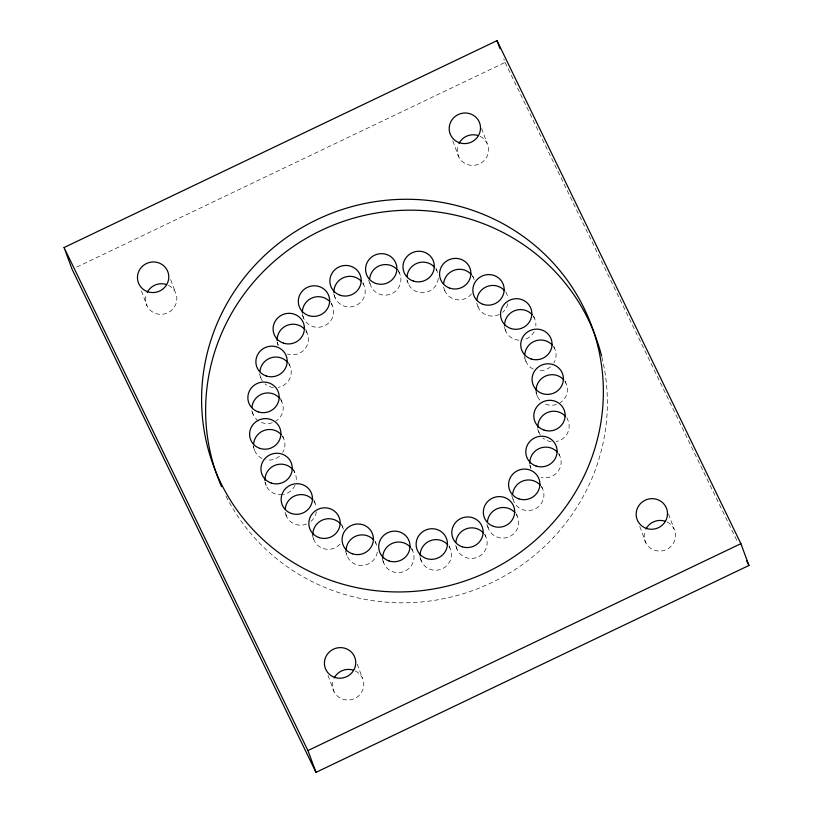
<?xml version="1.0" encoding="UTF-8"?>
<svg xmlns="http://www.w3.org/2000/svg" width="813" height="813" viewBox="0 0 813 813"><rect width="100%" height="100%" fill="white"/><g stroke="black" fill="none" stroke-linecap="round" stroke-linejoin="round"><path stroke-width="0.61" stroke-dasharray="4.07 3.05" d="M76.696 267.131L505.076 62.428L503.806 58.993M505.076 62.428L737.889 542.647M668.55 514.06L674.068 528.958M639.76 526.468L645.695 542.515M481.591 128.403L487.099 143.301M553.795 346.368L554.608 348.543M565.157 381.033L565.96 383.208M533.592 315.932L534.395 318.107M566.885 417.557L567.687 419.742A15.732 15.264 -20.3 0 1 556.265 441.54M452.79 140.812L458.725 156.858M505.91 291.806L506.723 293.981A15.732 15.264 -20.3 0 1 507.962 297.771M524.619 357.75L526.235 362.1M558.866 453.471L559.669 455.646M535.97 392.405L537.586 396.764M504.416 327.314L506.032 331.674M537.698 428.939L539.314 433.299M472.648 275.617L473.451 277.802M476.733 303.188L478.349 307.538M541.651 486.306L542.464 488.491M529.69 464.853L530.899 468.115M443.471 286.999L445.077 291.359M436.053 268.493L436.866 270.668M511.672 495.513L514.09 502.048M516.418 513.836L517.22 516.021M406.876 279.875L408.492 284.225M398.238 269.804L399.447 273.077M486.835 524.131L488.847 529.578M484.873 534.192L485.686 536.367M368.655 280.099L371.074 286.633M362.944 282.68L363.746 284.855M455.697 545.574L457.313 549.923M449.183 545.97L449.985 548.145M333.767 294.052L335.373 298.412M331.399 303.025L332.202 305.2M420.006 557.352L421.612 561.702M411.764 548.379L412.567 550.553M302.223 314.407L303.838 318.757M305.759 329.468L306.968 332.741M382.181 558.663L384.193 564.11M375.169 541.245L375.982 543.419M288.554 362.313L289.763 365.576M276.989 341.938L278.198 345.21M341.501 523.979L342.71 527.241M345.596 551.539L347.608 556.986M280.536 398.218L281.745 401.49M313.818 499.843L315.027 503.115M282.67 435.839L283.473 438.014M259.367 373.685L261.39 379.132M293.615 469.416L294.824 472.678M312.324 535.35L314.336 540.797M357.242 664.16L362.334 677.92M251.756 410.687L253.371 415.047M285.048 512.312L286.654 516.672M253.087 446.124L255.099 451.571M264.845 481.885L266.451 486.235M328.015 675.43L333.96 691.477M170.7 279.652L175.364 292.263M141.482 290.922L146.99 305.82M398.451 271.339A15.732 15.264 -20.3 0 1 390.972 294.001A15.732 15.264 -20.3 0 1 369.834 282.843M438.288 278.442A15.732 15.264 -20.3 0 1 407.252 280.444M435.87 268.93A15.732 15.264 -20.3 0 1 438.105 274.459M471.51 293.899A15.732 15.264 -20.3 0 1 443.837 287.568M472.465 276.064A15.732 15.264 -20.3 0 1 474.477 280.617M507.84 303.747A15.732 15.264 -20.3 0 1 502.637 312.273M499.192 314.499A15.732 15.264 -20.3 0 1 477.109 303.757M533.409 316.379A15.732 15.264 -20.3 0 1 535.828 325.891M534.131 331.663A15.732 15.264 -20.3 0 1 522.972 339.915M518.887 340.18A15.732 15.264 -20.3 0 1 504.792 327.883M553.612 346.805A15.732 15.264 -20.3 0 1 553.836 362.984M550.523 366.836A15.732 15.264 -20.3 0 1 539.09 370.606M533.216 369.061A15.732 15.264 -20.3 0 1 524.751 355.322M564.964 381.47A15.732 15.264 -20.3 0 1 560.228 402.72M556.519 404.488A15.732 15.264 -20.3 0 1 543.673 403.248M539.791 400.087A15.732 15.264 -20.3 0 1 536.123 390.992M551.163 441.703A15.732 15.264 -20.3 0 1 542.942 438.034M540.31 435.026A15.732 15.264 -20.3 0 1 538.074 429.508M558.683 453.908A15.732 15.264 -20.3 0 1 541.133 477.221M530.899 468.298A15.732 15.264 -20.3 0 1 530.056 465.422M541.468 486.753A15.732 15.264 -20.3 0 1 533.989 509.416A15.732 15.264 -20.3 0 1 512.851 498.257M516.235 514.283A15.732 15.264 -20.3 0 1 508.755 536.946A15.732 15.264 -20.3 0 1 487.607 525.787M484.69 534.629A15.732 15.264 -20.3 0 1 477.211 557.301A15.732 15.264 -20.3 0 1 456.073 546.143M449 546.417A15.732 15.264 -20.3 0 1 441.52 569.08A15.732 15.264 -20.3 0 1 420.372 557.921M411.581 548.816A15.732 15.264 -20.3 0 1 404.102 571.478A15.732 15.264 -20.3 0 1 382.953 560.33M377.293 552.19A15.732 15.264 -20.3 0 1 346.368 553.196M374.986 541.692A15.732 15.264 -20.3 0 1 377.008 546.234M340.108 544.121A15.732 15.264 -20.3 0 1 313.096 537.017M341.724 525.503A15.732 15.264 -20.3 0 1 343.462 529.09M316.338 511.885A15.732 15.264 -20.3 0 1 310.952 521.407M306.562 524.039A15.732 15.264 -20.3 0 1 285.414 512.881M314.042 501.377A15.732 15.264 -20.3 0 1 316.267 506.895M292.619 469.355A15.732 15.264 -20.3 0 1 296.257 480.453M294.997 485.31A15.732 15.264 -20.3 0 1 283.402 494.477M282.385 494.639A15.732 15.264 -20.3 0 1 265.211 482.455M282.477 436.276A15.732 15.264 -20.3 0 1 282.7 452.455M279.387 456.306A15.732 15.264 -20.3 0 1 265.932 459.823M262.081 458.532A15.732 15.264 -20.3 0 1 253.626 445.798M280.749 399.752A15.732 15.264 -20.3 0 1 276.014 421.002M272.304 422.77A15.732 15.264 -20.3 0 1 259.459 421.53M258.595 421.002A15.732 15.264 -20.3 0 1 252.132 411.256M288.767 363.838A15.732 15.264 -20.3 0 1 278.331 387.374M273.229 387.547A15.732 15.264 -20.3 0 1 265.018 383.878M262.375 380.87A15.732 15.264 -20.3 0 1 260.15 375.352M305.983 331.003A15.732 15.264 -20.3 0 1 287.456 354.021M278.198 345.383A15.732 15.264 -20.3 0 1 277.355 342.507M331.216 303.473A15.732 15.264 -20.3 0 1 323.737 326.135A15.732 15.264 -20.3 0 1 302.599 314.977M362.761 283.117A15.732 15.264 -20.3 0 1 355.281 305.779A15.732 15.264 -20.3 0 1 334.133 294.631M601.894 357.192A201.594 195.608 -20.3 0 1 473.43 590.299A201.594 195.608 -20.3 0 1 225.201 494.507M480.117 136.34A15.732 15.264 -20.3 0 1 487.129 156.248A15.732 15.264 -20.3 0 1 466.957 164.358A15.732 15.264 -20.3 0 1 458.176 145.161M168.382 285.302A15.732 15.264 -20.3 0 1 175.395 305.21A15.732 15.264 -20.3 0 1 155.212 313.32A15.732 15.264 -20.3 0 1 146.442 294.123M355.342 670.959A15.732 15.264 -20.3 0 1 362.364 690.867A15.732 15.264 -20.3 0 1 342.182 698.977A15.732 15.264 -20.3 0 1 333.401 679.78M667.087 521.997A15.732 15.264 -20.3 0 1 674.099 541.905A15.732 15.264 -20.3 0 1 653.916 550.015A15.732 15.264 -20.3 0 1 645.136 530.818"/><path stroke-width="1.22" d="M64.054 247.538L497.017 40.65L740.887 543.673L748.946 565.462L315.983 772.35L72.113 269.327L64.054 247.538L307.924 750.572L315.983 772.35M307.924 750.572L740.887 543.673M746.74 560.899L748.946 565.462M497.017 40.65L499.985 48.678M369.641 278.859A15.732 15.264 -20.3 0 1 397.232 269.753M407.059 276.45A15.732 15.264 -20.3 0 1 434.65 267.345M443.654 283.585A15.732 15.264 -20.3 0 1 471.245 274.479M476.916 299.763A15.732 15.264 -20.3 0 1 504.517 290.658M504.558 325.901A15.732 15.264 -20.3 0 1 532.19 314.783M524.802 354.326A15.732 15.264 -20.3 0 1 552.403 345.22M536.123 390.992A15.732 15.264 -20.3 0 1 563.755 379.884M537.85 427.526A15.732 15.264 -20.3 0 1 565.482 416.419M529.832 463.43A15.732 15.264 -20.3 0 1 557.464 452.323M512.657 494.274A15.732 15.264 -20.3 0 1 540.249 485.158M487.424 521.804A15.732 15.264 -20.3 0 1 515.015 512.698M455.88 542.149A15.732 15.264 -20.3 0 1 483.471 533.043M420.148 555.929A15.732 15.264 -20.3 0 1 447.78 544.822M382.73 558.338A15.732 15.264 -20.3 0 1 410.362 547.23M346.135 551.214A15.732 15.264 -20.3 0 1 373.777 540.096M312.873 535.025A15.732 15.264 -20.3 0 1 340.505 523.918M285.231 508.897A15.732 15.264 -20.3 0 1 312.822 499.792M264.987 480.463A15.732 15.264 -20.3 0 1 292.619 469.355M253.666 443.796A15.732 15.264 -20.3 0 1 281.268 434.691M251.939 407.262A15.732 15.264 -20.3 0 1 279.54 398.157M259.957 371.358A15.732 15.264 -20.3 0 1 287.548 362.252M277.131 340.525A15.732 15.264 -20.3 0 1 304.763 329.417M302.365 312.985A15.732 15.264 -20.3 0 1 329.997 301.877M333.909 292.639A15.732 15.264 -20.3 0 1 361.541 281.532M221.543 486.631A201.594 195.608 -20.3 0 1 343.177 221.431A201.594 195.608 -20.3 0 1 601.59 355.982M458.999 143.312A15.732 15.264 -20.3 0 1 478.237 135.578M147.255 292.274A15.732 15.264 -20.3 0 1 166.502 284.54M334.224 677.93A15.732 15.264 -20.3 0 1 353.462 670.197M645.959 528.968A15.732 15.264 -20.3 0 1 665.207 521.235M462.14 546.763A15.732 15.264 -20.3 0 0 482.892 529.263A15.732 15.264 -20.3 0 0 457.363 520.747A15.732 15.264 -20.3 0 0 462.14 546.763M493.684 526.418A15.732 15.264 -20.3 0 0 514.436 508.918A15.732 15.264 -20.3 0 0 488.908 500.391A15.732 15.264 -20.3 0 0 493.684 526.418M518.918 498.877A15.732 15.264 -20.3 0 0 539.669 481.377A15.732 15.264 -20.3 0 0 514.141 472.861A15.732 15.264 -20.3 0 0 518.918 498.877M536.133 466.042A15.732 15.264 -20.3 0 0 556.885 448.542A15.732 15.264 -20.3 0 0 531.356 440.026A15.732 15.264 -20.3 0 0 536.133 466.042M544.151 430.128A15.732 15.264 -20.3 0 0 564.903 412.638A15.732 15.264 -20.3 0 0 539.365 404.112A15.732 15.264 -20.3 0 0 544.151 430.128M542.423 393.604A15.732 15.264 -20.3 0 0 563.175 376.104A15.732 15.264 -20.3 0 0 537.637 367.588A15.732 15.264 -20.3 0 0 542.423 393.604M483.186 304.377A15.732 15.264 -20.3 0 0 503.928 286.877A15.732 15.264 -20.3 0 0 478.4 278.361A15.732 15.264 -20.3 0 0 483.186 304.377M510.859 328.503A15.732 15.264 -20.3 0 0 531.611 311.003A15.732 15.264 -20.3 0 0 506.082 302.487A15.732 15.264 -20.3 0 0 510.859 328.503M531.072 358.94A15.732 15.264 -20.3 0 0 551.814 341.44A15.732 15.264 -20.3 0 0 526.285 332.924A15.732 15.264 -20.3 0 0 531.072 358.94M413.319 281.064A15.732 15.264 -20.3 0 0 434.071 263.564A15.732 15.264 -20.3 0 0 408.543 255.048A15.732 15.264 -20.3 0 0 413.319 281.064M375.901 283.473A15.732 15.264 -20.3 0 0 396.653 265.973A15.732 15.264 -20.3 0 0 371.124 257.447A15.732 15.264 -20.3 0 0 375.901 283.473M449.914 288.198A15.732 15.264 -20.3 0 0 470.666 270.699A15.732 15.264 -20.3 0 0 445.128 262.172A15.732 15.264 -20.3 0 0 449.914 288.198M291.491 513.511A15.732 15.264 -20.3 0 0 312.243 496.011A15.732 15.264 -20.3 0 0 286.715 487.485A15.732 15.264 -20.3 0 0 291.491 513.511M283.432 343.127A15.732 15.264 -20.3 0 0 304.184 325.627A15.732 15.264 -20.3 0 0 278.656 317.111A15.732 15.264 -20.3 0 0 283.432 343.127M340.21 295.251A15.732 15.264 -20.3 0 0 360.962 277.751A15.732 15.264 -20.3 0 0 335.434 269.235A15.732 15.264 -20.3 0 0 340.21 295.251M308.666 315.596A15.732 15.264 -20.3 0 0 329.417 298.097A15.732 15.264 -20.3 0 0 303.889 289.58A15.732 15.264 -20.3 0 0 308.666 315.596M319.174 537.637A15.732 15.264 -20.3 0 0 339.925 520.137A15.732 15.264 -20.3 0 0 314.387 511.621A15.732 15.264 -20.3 0 0 319.174 537.637M259.936 448.41A15.732 15.264 -20.3 0 0 280.678 430.91A15.732 15.264 -20.3 0 0 255.15 422.394A15.732 15.264 -20.3 0 0 259.936 448.41M271.288 483.074A15.732 15.264 -20.3 0 0 292.04 465.575A15.732 15.264 -20.3 0 0 266.501 457.058A15.732 15.264 -20.3 0 0 271.288 483.074M258.209 411.876A15.732 15.264 -20.3 0 0 278.95 394.376A15.732 15.264 -20.3 0 0 253.422 385.86A15.732 15.264 -20.3 0 0 258.209 411.876M352.446 553.816A15.732 15.264 -20.3 0 0 373.187 536.316A15.732 15.264 -20.3 0 0 347.659 527.8A15.732 15.264 -20.3 0 0 352.446 553.816M426.449 558.541A15.732 15.264 -20.3 0 0 447.201 541.041A15.732 15.264 -20.3 0 0 421.673 532.525A15.732 15.264 -20.3 0 0 426.449 558.541M266.217 375.972A15.732 15.264 -20.3 0 0 286.969 358.472A15.732 15.264 -20.3 0 0 261.44 349.956A15.732 15.264 -20.3 0 0 266.217 375.972M389.031 560.95A15.732 15.264 -20.3 0 0 409.782 543.45A15.732 15.264 -20.3 0 0 384.254 534.934A15.732 15.264 -20.3 0 0 389.031 560.95M334.245 581.549A201.594 195.608 -20.3 0 0 600.218 357.242A201.594 195.608 -20.3 0 0 272.965 248.036A201.594 195.608 -20.3 0 0 334.245 581.549M459.538 142.803A15.732 15.264 -20.3 0 0 480.28 125.304A15.732 15.264 -20.3 0 0 454.752 116.787A15.732 15.264 -20.3 0 0 459.538 142.803M147.793 291.765A15.732 15.264 -20.3 0 0 168.545 274.266A15.732 15.264 -20.3 0 0 143.017 265.749A15.732 15.264 -20.3 0 0 147.793 291.765M334.763 677.422A15.732 15.264 -20.3 0 0 355.515 659.922A15.732 15.264 -20.3 0 0 329.987 651.406A15.732 15.264 -20.3 0 0 334.763 677.422M646.498 528.46A15.732 15.264 -20.3 0 0 667.249 510.96A15.732 15.264 -20.3 0 0 641.721 502.444A15.732 15.264 -20.3 0 0 646.498 528.46"/></g></svg>
